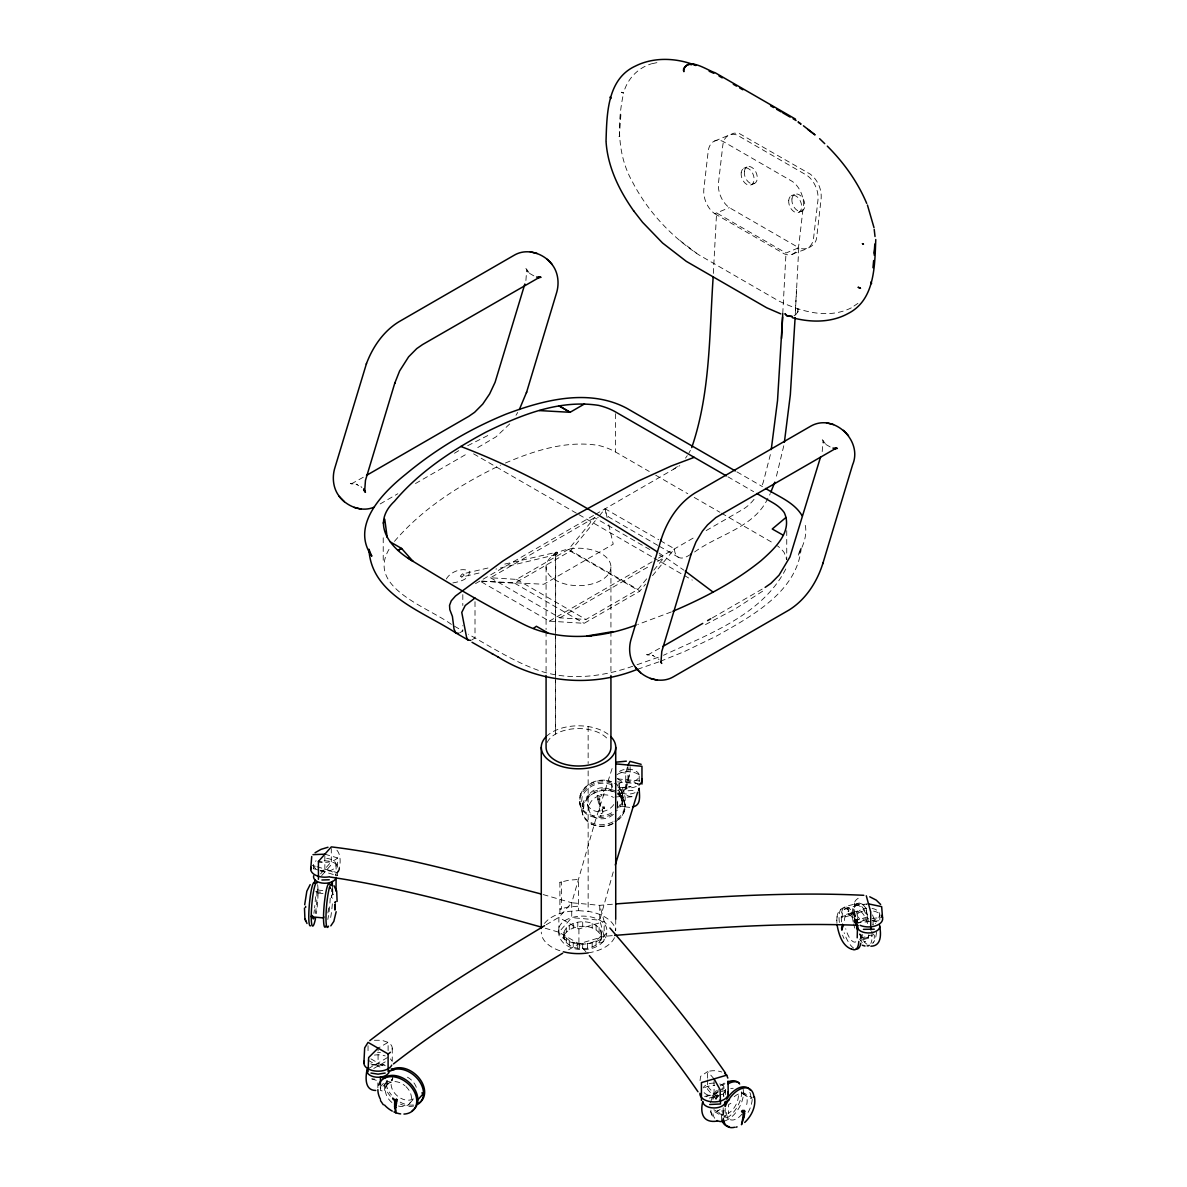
<?xml version="1.0" encoding="UTF-8"?>
<svg xmlns="http://www.w3.org/2000/svg" width="1187" height="1187" viewBox="0 0 1187 1187"><rect width="100%" height="100%" fill="white"/><g stroke="black" fill="none" stroke-linecap="round" stroke-linejoin="round"><path stroke-width="0.75" stroke-dasharray="5 3.75" d="M851.287 307.863C828.022 319.555 800.765 311.558 778.657 300.919L698.446 254.611C670.937 236.198 647.627 211.227 632.389 181.759C617.077 154.725 617.21 122.795 623.546 93.179L621.365 92.215L623.576 93.001C627.107 79.262 637.79 67.882 651.426 63.816M798.272 309.955L797.827 308.665L797.738 312.715L793.969 315.905M713.328 273.455L716.577 212.933L786.002 253.009L798.777 247.742A20.134 13.146 67.6 0 0 813.614 237.815L817.947 200.217A20.134 13.146 67.6 0 0 807.086 175.453L737.661 135.377A20.134 13.146 67.6 0 0 722.809 145.304L718.491 182.887A20.134 13.146 67.6 0 0 729.352 207.651L798.777 247.742L795.186 315.905M782.752 313.531L786.002 253.009M795.453 310.504L796.462 289.183M620.89 114.605L619.332 136.653L618.397 136.386L619.332 136.846M836.954 923.397L836.805 920.162M837.043 917.165C837.458 906.838 849.61 905.369 857.444 903.619M836.761 920.652L837.087 916.527M876.629 932.21L875.279 939.763L872.697 943.502M723.106 1110.409L722.764 1114.86L721.429 1115.632L712.63 1110.557L713.98 1109.786L722.764 1114.86M783.776 445.778L775.808 478.865M868.914 934.822L868.083 938.368L869.299 935.163M770.378 454.576L763.3 482.07A32.168 18.577 -60 0 1 761.149 487.679M563.736 932.997C568.158 916.631 603.693 918.144 601.646 937.448C597.224 953.814 561.688 952.3 563.736 932.997L564.374 940.282M563.736 937.448L564.374 930.163M601.008 940.282L601.646 932.997M719.723 1083.924A11.306 6.529 0 0 1 725.361 1089.577L724.99 1091.268A11.306 6.529 0 0 1 723.847 1092.841M525.9 280.503L526.731 269.434L527.399 272.001L525.915 268.559L530.396 274.316L529.447 273.322L535.352 276.734M822.205 451.579L823.036 440.511L823.704 443.063L822.235 439.635L826.716 445.392L825.766 444.398L831.672 447.796M451.401 624.421C427.78 606.78 363.474 586.882 390.701 546.688M323.027 893.499L317.76 893.01L318.057 891.927M633.042 790.468L625.742 790.913L625.742 773.108L627.953 765.021L627.953 782.827M625.742 787.945L630.178 771.773L630.104 766.579M545.204 928.234L558.869 932.21L571.733 917.61L571.733 902.773L595.221 821.092L612.922 765.971M613.264 871.911L599.747 920.177L604.183 936.35L612.922 935.579M710.509 1102.723L711.948 1097.945L716.903 1089.414M598.485 799.415L599.939 797.976C595.444 799.014 599.405 795.008 597.298 796.284L598.1 801.18L599.939 800.81L598.055 800.78L599.939 799.43L597.773 799.237M857.207 922.714L857.756 912.566A11.306 6.529 0 0 1 866.154 908.189M798.243 311.261L795.542 315.059M785.779 568.974C762.247 615.103 707.838 634.466 663.488 655.298M769.621 495.098L770.229 493.614M580.087 795.616C584.197 783.272 599.48 776.966 611.364 781.684M624.436 810.958L621.884 816.152L614.154 823.214M446.327 578.989C450.155 571.882 462.678 566.882 469.369 571.362C469.933 580.161 457.722 582.031 451.446 583.188M688.905 453.063L690.389 450.363M767.885 498.243C754.249 527.859 717.868 534.521 693.742 552.608M516.004 415.287L517.725 412.438M685.492 458.152L687.258 455.66M564.374 934.614C572.386 923.13 597.061 922.996 601.646 937.448M601.008 935.831C592.951 946.87 572.431 946.87 564.374 935.831M600.607 942.76L599.109 942.923M604.064 939.288L604.153 939.169A5.163 3.887 35.7 0 1 599.42 942.508M594.568 517.666L490.498 577.757L516.523 579.39L568.543 549.358L594.568 517.666L649.793 549.551M608.768 524.713L613.219 544.18L543.794 584.256L479.934 581.051L514.713 583.247L570.353 551.124L598.174 517.25M599.331 515.826L605.118 508.778L658.77 539.744M490.498 577.757L559.908 617.833L585.933 619.48L637.953 589.449L647.019 578.425M653.8 570.146L663.993 557.742L659.26 555.012M481.507 581.956L549.358 621.127L584.123 623.323L639.763 591.2L645.565 584.138M652.524 575.665L674.542 548.854A18.102 10.446 -60 0 0 687.347 556.302L692.155 553.528M394.455 541.376C423.002 507.917 461.194 484.044 500.499 465.141M509.727 423.922L496.047 436.831L474.889 449.25M320.564 873.884L331.292 861.732M321.647 875.635L331.292 864.7L331.292 848.527M380.122 1087.099L384.633 1081.98L386.324 1082.485L386.324 1081.12M386.324 1082.485L380.686 1088.88L380.686 1087.515M391.918 1102.515A14.6 10.624 41.4 0 1 387.155 1084.829L392.808 1078.434A14.6 10.624 41.4 0 0 397.571 1096.12M612.418 904.227L599.747 905.34L571.733 902.773L558.869 917.358L546.198 924.732M409.693 1103.376L415.346 1096.981M677.451 466.536L673.118 469.518M720.212 1085.912L724.159 1083.063M762.633 591.185L735.495 608.723L704.855 624.896M853.943 306.053L857.919 303.353M556.243 554.641L495.899 569.092M454.473 453.256L460.215 449.784M568.573 949.808L578.915 943.784L604.183 936.35L604.183 921.513L599.747 905.34L599.747 920.177L571.733 917.61M471.892 639.867L475.008 638.057L475.008 601.616M363.281 477.248L351.411 483.866L353.83 483.079L350.284 483.599L357.317 484.489L356.011 484.162L361.916 487.575L360.967 486.581M380.166 503.941L397.823 493.747M415.48 483.539L468.464 452.959M475.542 583.589L594.939 514.654M595.488 514.342L679.795 465.66M459.681 632.819L462.811 631.024L462.811 625.549M549.358 621.127L652.078 561.822M658.488 558.113L695.092 536.984M706.161 530.589L742.528 509.594A32.168 18.577 -60 0 0 754.902 498.228M559.908 617.833L649.571 566.065M657.583 561.451L663.993 557.742M659.601 648.325L647.731 654.942L650.135 654.156L646.603 654.675L653.622 655.565L652.316 655.239L659.037 659.497M712.363 617.863L763.523 588.322M368.044 1068.79L388.104 1057.216M373.771 1068.448L385.241 1061.846M718.595 1091.728L712.912 1095.007L712.912 1099.459A21.811 12.597 -60 0 1 718.595 1089.666M716.251 1097.53L718.595 1096.18M742.142 1093.524L743.492 1092.737L752.276 1097.827L750.941 1098.598L742.142 1093.524L742.142 1092.159M720.094 1109.519L717.022 1111.299A8.71 5.03 0 0 0 718.402 1110.26M730.895 1103.287L728.566 1104.637L728.566 1113.54M333.651 894.212L332.345 894.924L332.345 889.567M467.693 445.704L490.587 434.116M555.694 555.115L557.415 553.736L557.089 552.118L502.294 564.656M612.522 823.926C604.969 827.725 595.31 827.28 588.396 822.235M505.439 463.019C534.521 450.496 566.57 440.258 598.545 445.437A52.332 30.209 0 0 1 615.519 451.995L649.244 471.462M671.308 611.943L637.775 624.481M714.633 141.001L733.996 133.152L739.086 133.404L810.261 174.133C817.784 179.786 821.953 189.579 821.122 198.912L816.804 236.495C816.241 248.825 800.928 249.908 792.515 254.211M743.715 168.317L746.89 167.011M751.519 184.697L754.709 183.391M714.722 213.705L784.132 253.781A20.134 13.146 67.6 0 0 798.985 243.854L803.302 206.271A20.134 13.146 67.6 0 0 792.441 181.507L723.031 141.416A20.134 13.146 67.6 0 0 708.179 151.343L703.861 188.941A20.134 13.146 67.6 0 0 714.722 213.705L729.352 207.651M791.269 195.781L794.459 194.46M799.088 212.161L802.264 210.841M658.295 657.257L634.392 665.684M658.844 661.886L636.825 669.527M660.432 661.278L684.38 651.589L716.28 636.187C751.237 616.32 797.931 591.823 801.373 546.599L797.857 555.991C803.198 545.872 808.406 533.72 804.415 522.28M585.874 951.722L578.915 943.784L558.869 932.21L558.869 917.358L578.915 928.946L604.183 921.513L608.753 926.721M844.684 909.108L855.768 905.859M846.465 914.316L857.548 911.067M853.186 914.554L852.325 913.575L841.242 916.839L842.117 917.818L853.186 914.554L853.408 910.548A20.134 7.463 73.6 0 1 868.112 918.872M853.883 920.964L869.403 916.409M860.189 938.309L871.273 935.044L872.133 936.024L861.05 939.288L859.981 933.813M860.59 940.401L866.925 938.546M704.588 1096.521L725.123 1090.482M709.322 1098.094L725.123 1093.45M487.931 568.009L462.262 574.018L460.274 576.229L461.758 577.045L481.521 572.446M461.758 577.045L464.206 575.087L462.782 573.87M556.184 552.089L553.75 554.047L555.175 555.264M632.701 666.263C600.874 677.376 565.324 681.546 533.438 668.474C510.544 659.571 489.756 646.143 468.375 634.229M371.917 1065.243L374.588 1064.516A11.306 6.529 0 0 1 385.641 1065.881M559.893 913.53L559.893 882.327L568.87 880.175L578.514 879.448L578.514 910.652L568.87 911.379L559.893 913.53A37.227 21.485 0 0 0 544.121 923.916M559.893 882.327L561.614 881.911L561.585 909.079L559.893 909.049L568.87 906.898L578.514 906.171M652.004 63.697L658.681 62.273M611.676 788.435L611.676 783.984L616.439 783.539M619.614 787.708L631.069 786.655A8.71 5.03 0 0 0 623.843 792.412A8.71 5.03 0 0 0 633.799 796.581L622.344 797.634M617.581 793.613L622.344 793.183M614.94 797.041L622.448 796.358L625.178 806.285L617.655 806.967L617.655 798.065M583.574 808.629L581.63 801.537L579.746 801.715L581.689 808.807L583.574 808.629L584.034 804.341A20.134 16.232 -15.3 0 1 613.189 791.684M618.516 789.948A20.134 16.232 -15.3 0 1 620.504 793.732L620.964 797.946L622.849 797.768M620.964 797.946L622.908 805.038L624.792 804.86M868.498 903.886L854.492 905.177A14.185 8.19 0 0 1 859.581 897.535M854.492 920.014L868.498 918.738L866.287 910.652A14.185 8.19 0 0 0 857.489 923.887M872 918.412L882.505 917.462M856.242 922.818L879.003 920.741M374.409 1040.257L381.739 1040.257L388.104 1042.379A14.185 8.19 0 0 1 391.769 1050.287M714.07 1083.048L711.132 1083.271A11.306 6.529 0 0 0 703.149 1087.886M629.733 807.383L622.344 806.537L622.448 787.441L625.178 797.367L625.178 806.285M578.514 910.652L588.144 911.379A37.227 21.485 0 0 1 615.652 930.742M617.463 778.895L640.208 780.987M617.463 781.862L641.959 784.103M322.805 890.532L315.787 889.879A14.6 1.87 -84.8 0 1 316.855 899.42A14.6 1.87 -84.8 0 1 314.644 916.29M315.608 891.704L324.199 892.49M867.905 921.097L865.011 920.786A11.306 6.529 0 0 1 857.207 914.242M859.492 903.114L865.368 905.325M872 908.367L874.656 909.108A11.306 6.529 0 0 1 879.255 916.601L877.979 918.13A11.306 6.529 0 0 1 873.632 920.4M872 920.251L874.656 920.978A11.306 6.529 0 0 1 876.896 922.091M543.156 894.568L571.733 902.773M324.852 854.18L337.494 857.889L337.494 875.709C340.09 868.053 343.028 852.993 334.348 848.097M312.226 865.308L315.386 866.243M316.959 866.703L337.494 872.742M313.798 868.736L318.546 870.13M320.119 870.605L335.921 875.249M619.035 789.192L625.742 790.913L630.178 771.773M736.904 471.862L762.469 486.625M727.928 476.818L753.626 491.655M655.669 475.171L687.777 493.718M694.202 497.427L719.901 512.25M721.503 513.185L772.9 542.86M660.343 540.649L674.542 548.854M657.761 545.352L608.857 517.117L606.082 513.897L605.118 508.778L607.15 517.621M659.334 546.257L678.267 557.193M473.583 453.835L577.357 513.748M578.944 514.668L652.39 557.074M653.992 557.994L682.718 574.582M684.32 575.502L692.303 580.117M568.543 549.358L637.953 589.449M570.353 551.124L639.763 591.2M516.523 579.39L585.933 619.48M514.713 583.247L584.123 623.323M454.473 626.202L462.811 631.024M741.222 1092.396L744.16 1094.088M723.684 1115.988L729.56 1119.371M370.908 1058.863L385.241 1067.143M368.044 1060.184L382.377 1068.448M659.037 553.038L683.92 570.205M679.884 240.471L696.457 253.172M315.712 868.706L314.303 867.207A11.306 6.529 0 0 1 316.068 860.753M873.053 933.902L874.359 935.371A21.811 8.086 73.6 0 1 873.024 942.775M714.07 1078.879L707.63 1071.594L700.582 1076.357L699.9 1081.758M707.63 1086.431L720.509 1101.017M716.206 1099.132L707.63 1089.399L707.63 1079.844M872.549 914.88L875.531 923.516M868.498 921.706L866.287 913.619L866.287 904.049M621.721 791.803L624.436 801.744M620.504 793.732L622.908 805.038M611.676 783.984L612.581 787.293M587.372 804.103L589.316 811.196M580.087 804.831L580.488 806.255M582.431 813.347L582.817 814.772M558.573 930.029L559.389 933.635A24.126 13.932 0 0 0 576.452 943.487L582.698 943.962A24.126 13.932 0 0 0 603.589 936.988L605.993 933.635A24.126 13.932 0 0 0 585.844 916.216A24.126 13.932 0 0 0 558.573 930.029C556.97 956.158 608.427 956.158 606.824 930.029M710.494 1111.507L712.942 1117.249A21.811 12.597 -60 0 1 710.879 1109.548M750.941 1097.233L750.599 1094.533A20.134 11.618 -60 0 0 749.19 1091.387M723.862 1096.358L723.566 1093.835L723.298 1097.07M854.403 920.845L854.492 922.982L854.403 903.04M317.686 889.033L317.76 893.01M879.79 914.925L879.79 921.706M873.053 920.533L873.053 924.985A21.811 8.086 73.6 0 0 872.311 922.21M842.117 917.818L842.325 913.797A20.134 7.463 73.6 0 1 857.029 922.136M786.744 530.619L786.744 559.774L784.236 552.652A52.332 30.209 0 0 0 777.411 545.827M725.361 1089.577L725.361 1094.666M725.212 1108.346L725.212 1115.483M723.18 1107.738L723.18 1114.86M714.07 1080.541L714.07 1096.699M707.63 1078.182L707.63 1071.594A14.185 8.19 0 0 1 721.785 1072.024M639.199 776.387L639.199 781.476M619.614 783.257L619.614 796.611M615.727 919.198L615.727 930.282M615.519 413.729L615.519 451.995M610.934 566.941A32.435 18.725 0 0 1 562.297 583.158A32.435 18.725 0 0 1 562.297 550.723A32.435 18.725 0 0 1 610.934 566.941L610.934 629.511M610.934 631.35L610.934 673.682M601.008 930.163L601.008 934.614M599.109 927.522L599.109 931.973M596.097 925.252L596.097 929.703M596.097 940.727L596.097 945.193M592.165 923.516L592.165 927.967M592.165 942.478L592.165 946.929M588.144 726.548L588.144 763.508M588.144 770.897L588.144 911.379M587.595 943.561L587.595 948.027M582.698 922.047L582.698 926.498M582.698 943.947L582.698 948.398M581.63 801.537L582.09 797.249A20.134 16.232 -15.3 0 1 611.246 784.592M579.612 943.71L579.612 948.161M578.915 928.946L578.915 943.784M577.787 922.418L577.787 926.884M577.787 943.561L577.787 948.027M573.217 923.516L573.217 927.967M573.217 942.478L573.217 946.929M569.285 925.252L569.285 929.703M569.285 940.727L569.285 945.193M566.273 927.522L566.273 931.973M566.273 938.472L566.273 942.923M546.079 566.941L546.079 629.511M546.079 631.35L546.079 673.682M462.811 594.583L462.811 605.518M392.541 1075.57L392.541 1082.707L385.76 1080.704A21.811 15.876 41.4 0 0 391.458 1094.978M392.259 1048.166L392.259 1061.356M388.104 1050.614L388.104 1042.379L378.074 1048.166L378.074 1065.971M387.585 1080.645L387.585 1083.612L384.647 1082.752L384.647 1091.654L380.419 1090.408L380.419 1086.847M383.223 537.77L383.223 563.276M377.867 1087.886L377.867 1080.749L370.092 1078.464A8.71 5.03 0 0 0 374.498 1079.013M368.044 1045.673L368.044 1053.922M336.099 864.181L336.099 876.065A11.306 6.529 0 0 0 334.007 872.905L331.974 871.673A11.306 6.529 0 0 0 320.802 870.65M332.805 886.155L331.603 897.624L331.603 888.707M324.852 855.827L324.852 871.985M313.62 865.546L313.62 868.943M547.192 742.454A32.435 18.725 0 0 1 574.271 728.729A32.435 18.725 0 0 1 606.602 737.943M614.465 937.7A37.227 21.485 0 0 1 588.144 952.894M559.893 950.742A37.227 21.485 0 0 1 541.287 932.136M546.272 736.548A37.227 21.485 0 0 1 608.041 734.219M704.574 1087.648A14.185 8.19 0 0 1 714.811 1085.556M734.174 1096.758A14.6 8.428 -60 0 1 745.05 1094.74A14.6 8.428 -60 0 1 745.792 1107.53M742.009 1114.074A14.6 8.428 -60 0 1 730.569 1119.816A14.6 8.428 -60 0 1 726.874 1109.4M738.388 1095.69A14.6 8.428 -60 0 1 728.061 1113.569M722.898 1114.949A14.6 8.428 -60 0 1 718.09 1110.498M722.898 1094.31A14.6 8.428 -60 0 1 725.391 1091.684M730.732 1088.598A14.6 8.428 -60 0 1 733.225 1088.345M741.727 1091.728A21.811 12.597 -60 0 1 727.646 1117.605M722.304 1085.734A21.811 12.597 -60 0 1 724.96 1083.657M723.239 1115.068A21.811 12.597 -60 0 1 724.634 1108.287M706.072 1096.833A11.306 6.529 0 0 1 711.132 1095.141L714.07 1094.918A11.306 6.529 0 0 1 716.993 1095.141M716.993 1095.883A11.306 6.529 0 0 1 714.07 1096.105L711.132 1095.883A11.306 6.529 0 0 1 703.149 1091.268M742.958 1088.434A21.811 12.597 -60 0 1 724.07 1121.166M714.708 1118.273A21.811 12.597 -60 0 1 712.63 1110.557M715.227 1099.162A21.811 12.597 -60 0 1 719.5 1091.788M720.346 1090.675A21.811 12.597 -60 0 1 724.07 1086.743M716.399 1098.954A20.134 11.618 -60 0 1 717.987 1095.838M722.037 1090.23A20.134 11.618 -60 0 1 724.382 1087.9M752.217 1099.399A21.811 12.597 -60 0 1 747.765 1113.02M721.948 1119.934A21.811 12.597 -60 0 1 721.948 1110.72M324.11 860.842A14.185 8.19 0 0 1 337.657 865.501A14.185 8.19 0 0 1 335.402 874.507M337.494 857.889A14.185 8.19 0 0 1 325.594 862.356M328.547 908.04A14.6 1.87 -84.8 0 1 327.523 914.851M332.686 889.093A21.811 2.789 -84.8 0 1 332.686 898.322M332.345 903.856A21.811 2.789 -84.8 0 1 330.268 919.702M320.267 870.828A11.306 6.529 0 0 0 331.499 870.145L333.651 868.973A11.306 6.529 0 0 0 334.007 861.035L331.974 859.789A11.306 6.529 0 0 0 326.633 858.424M330.223 898.084A21.811 2.789 -84.8 0 1 327.82 919.48M317.612 884.686A21.811 2.789 -84.8 0 1 316.35 913.575M315.49 896.749A21.811 2.789 -84.8 0 1 314.6 907.951M314.392 909.791A21.811 2.789 -84.8 0 1 313.902 913.352M374.409 1055.095A14.185 8.19 0 0 1 385.167 1055.911M390.36 1058.908A14.185 8.19 0 0 1 391.769 1060.881M405.895 1086.52A14.6 10.624 41.4 0 1 410.836 1101.328A14.6 10.624 41.4 0 1 398.431 1106.017M387.155 1084.829A14.6 10.624 41.4 0 1 404.93 1085.69M413.269 1098.836A14.6 10.624 41.4 0 1 400.702 1098.227M407.438 1077.173A14.6 10.624 41.4 0 1 416.637 1088.316M413.417 1104.978A21.811 15.876 41.4 0 1 400.167 1102.144M384.232 1064.324A11.306 6.529 0 0 1 381.561 1065.051L378.668 1065.362A11.306 6.529 0 0 1 370.507 1063.7M377.481 1052.335A11.306 6.529 0 0 1 380.419 1052.468M413.788 1105.987A21.811 15.876 41.4 0 1 399.04 1103.435M390.33 1096.254A21.811 15.876 41.4 0 1 384.633 1081.98M636.291 786.477A14.185 8.19 0 0 1 616.483 784.666M616.943 774.71A14.185 8.19 0 0 1 639.437 775.052M625.742 773.108A14.185 8.19 0 0 1 619.035 771.372M613.783 804.563A14.6 11.781 -15.3 0 1 593.025 810.261A14.6 11.781 -15.3 0 1 590.251 793.094A14.6 11.781 -15.3 0 1 611.498 790.379M617.166 802.471A14.6 11.781 -15.3 0 1 617.166 808.644M613.442 814.327A14.6 11.781 -15.3 0 1 593.04 816.196A14.6 11.781 -15.3 0 1 593.04 799.341A14.6 11.781 -15.3 0 1 613.442 797.471M613.16 823.348A21.811 17.597 -15.3 0 1 582.105 811.003A21.811 17.597 -15.3 0 1 611.439 790.928A21.811 17.597 -15.3 0 1 618.872 819.46M617.403 808.273A21.811 17.597 -15.3 0 0 617.403 785.364A11.306 6.529 0 0 1 618.813 783.746L620.846 782.5A11.306 6.529 0 0 1 634.6 782.292L636.751 783.465A11.306 6.529 0 0 1 638.28 784.919M611.676 812.769A21.811 17.597 -15.3 0 1 583.262 810.157A21.811 17.597 -15.3 0 1 587.061 785.942A21.811 17.597 -15.3 0 1 616.142 784.34M635.075 792.649A11.306 6.529 0 0 1 623.902 793.673L621.32 792.857A11.306 6.529 0 0 1 617.641 790.23M617.641 778.36A11.306 6.529 0 0 0 621.32 780.987L623.902 781.803A11.306 6.529 0 0 0 637.107 779.533L638.517 778.049A11.306 6.529 0 0 0 636.751 771.595L634.6 770.422A11.306 6.529 0 0 0 620.846 770.63L618.813 771.862A11.306 6.529 0 0 0 617.403 773.36M612.774 821.938A21.811 17.597 -15.3 0 1 581.719 808.021A21.811 17.597 -15.3 0 1 614.421 790.587A21.811 17.597 -15.3 0 1 614.02 821.27M617.299 793.925A20.134 16.232 -15.3 0 1 622.448 800.824M617.804 786.773A21.811 17.597 -15.3 0 1 616.528 810.944M612.077 814.178A21.811 17.597 -15.3 0 1 579.746 801.715A21.811 17.597 -15.3 0 1 612.077 783.331M873.587 911.097A14.185 8.19 0 0 1 879.522 913.589M868.632 935.148A14.6 5.416 73.6 0 1 860.516 934.377M856.495 924.258A14.6 5.416 73.6 0 1 858.676 910.711A14.6 5.416 73.6 0 1 867.667 924.124M855.842 941.81A14.6 5.416 73.6 0 1 845.723 928.738M844.521 920.548A14.6 5.416 73.6 0 1 848.616 914.168A14.6 5.416 73.6 0 1 855.842 924.94M867.014 944.258A21.811 8.086 73.6 0 1 859.492 933.961M855.872 923.338A21.811 8.086 73.6 0 1 856.584 904.405A21.811 8.086 73.6 0 1 867.014 909.85M862.801 935.519A8.71 5.03 0 0 1 862.044 934.288M859.017 922.892A11.306 6.529 0 0 1 866.154 920.073M843.987 938.531A21.811 8.086 73.6 0 1 842.562 935.148M839.372 922.492A21.811 8.086 73.6 0 1 843.616 907.654A21.811 8.086 73.6 0 1 855.308 922.284M853.72 948.176A21.811 8.086 73.6 0 1 844.15 932.73M841.583 921.839A21.811 8.086 73.6 0 1 846.197 907.031A21.811 8.086 73.6 0 1 858.156 923.397M860.723 934.288A21.811 8.086 73.6 0 1 860.723 943.517M862.237 942.612A21.811 8.086 73.6 0 1 859.67 939.11M854.788 928.115A21.811 8.086 73.6 0 1 853.661 923.99M853.26 922.165A21.811 8.086 73.6 0 1 855.545 904.093A21.811 8.086 73.6 0 1 867.178 914.984M871.792 931.038A21.811 8.086 73.6 0 1 870.813 943.428M555.679 554.997L555.575 734.056L555.575 553.78L555.679 554.997M602.67 810.113L602.877 812.769L601.26 813.688A3.902 3.146 -15.3 0 1 600.874 811.314L601.868 811.433L602.299 808.688L602.67 810.113M602.536 807.101L604.598 807.145L602.536 807.101M599.42 796.418L600.444 796.314A2.018 1.617 -15.3 0 0 601.928 794.593L599.939 794.786L599.42 796.418M865.219 941.41L864.448 941.959L865.234 941.439M848.942 910.904L848.141 911.438L848.942 910.904M598.011 795.379L597.15 795.335L598.011 795.379M599.954 803.347L598.5 803.644L599.969 804.519L599.865 811.359L598.693 804.771L599.969 804.519L599.954 802.115L598.248 802.086L598.441 803.317L599.954 803.347M604.598 808.599L603.53 808.584L604.598 808.599M600.77 815.335L600.904 816.137L600.77 815.335M603.768 791.239L603.634 790.438L603.723 791.239M788.747 200.262A9.095 5.935 67.6 0 0 797.605 212.636A9.095 5.935 67.6 0 0 799.177 199.015A9.095 5.935 67.6 0 0 788.747 200.262M741.192 172.798A9.095 5.935 67.6 0 0 750.05 185.187A9.095 5.935 67.6 0 0 751.608 171.551A9.095 5.935 67.6 0 0 741.192 172.798M744.368 171.492A9.095 5.935 67.6 0 0 753.226 183.866A9.095 5.935 67.6 0 0 754.798 170.231A9.095 5.935 67.6 0 0 744.368 171.492M791.937 198.941A9.095 5.935 67.6 0 0 800.795 211.331A9.095 5.935 67.6 0 0 802.353 197.695A9.095 5.935 67.6 0 0 791.937 198.941"/><path stroke-width="1.5" d="M606.082 141.876L606.082 141.876C607.759 167.041 619.228 190.424 633.576 210.737L633.813 211.049M306.988 923.486L304.881 918.323L304.48 908.04M337.108 901.423L336.707 891.541L334.037 885.784M363.89 1063.003L364.676 1047.854L368.044 1042.379L388.104 1053.952L388.104 1071.757M336.025 891.125L336.099 877.727M713.164 277.016C709.277 334.022 710.509 392.956 691.724 447.603M771.238 449.591L777.53 400.568L782.589 317.092M781.565 338.473L782.752 313.546M795.112 317.656L790.334 394.796L784.384 442.247M310.697 869.448L311.721 856.524M606.038 140.956C606.883 114.367 606.987 79.039 635.475 66.042C654.156 56.679 676.887 57.866 695.834 65.508M874.166 253.172L874.819 243.988M875.769 239.522C874.671 265.606 875.19 299.925 847.919 313.62C830.989 322.879 810.528 322.612 792.322 317.686M304.688 904.731L306.825 891.214L310.163 884.582M814.653 134.65L807.753 129.368M872.964 267.728L873.647 260.532M874.181 255.131L875.042 246.124M305.667 907.432L305.638 906.364M744.546 1113.629L744.294 1115.706L742.973 1116.27L744.323 1115.29L744.115 1114.445L742.988 1114.919L744.546 1113.629L744.234 1110.394L744.961 1111.403L743.003 1113.465L744.041 1114.163M396.428 1103.391L396.859 1100.542C394.781 1098.776 398.684 1103.48 394.485 1101.759L396.428 1103.391L396.161 1105.245L394.499 1104.563L396.191 1104.86L394.485 1103.213L395.805 1103.435M336.158 911.735L333.844 921.379L330.817 925.845M725.361 1101.447L724.99 1103.138A11.306 6.529 0 0 1 714.07 1107.975L711.132 1107.753A11.306 6.529 0 0 1 703.149 1103.138L702.763 1101.447C699.707 1113.955 703.698 1123.214 716.993 1121.107M725.212 1115.483L724.649 1116.967M636.084 625.045C600.177 638.665 559.107 641.9 523.942 624.496C485.676 605.355 448.923 583.262 412.438 560.961C390.835 548.498 370.107 524.12 394.455 501.3C419.293 471.847 452.128 450.288 485.809 432.216C520.455 415.124 559.151 399.336 598.545 405.36A52.332 30.209 0 0 1 615.519 411.919L726.325 475.883M314.318 883.039L315.163 879.982M311.528 915.726L311.231 916.809L323.517 917.937L323.814 916.854M331.514 884.612L332.345 881.555L332.345 886.006A21.811 2.789 -84.8 0 0 326.677 904.746A21.811 2.789 -84.8 0 0 328.502 926.142M615.281 864.952L637.642 792.219M524.847 283.99L495.083 382.303L489.637 393.906L482.753 404.07L474.622 412.29L468.806 416.325L366.486 475.408M519.357 409.53L526.672 392.007L556.332 293.604C559.804 282.951 558.127 270.072 549.848 262.06M635.505 667.48C644.007 678.608 660.625 684.231 673.266 676.872L788.865 610.118C805.795 599.658 817.16 581.808 822.977 563.068L852.637 464.681C862.919 440.54 833.778 412.942 810.721 426.178L695.122 492.917C678.192 503.377 666.827 521.241 661.011 539.966L631.35 638.369C627.864 649.022 629.555 661.901 637.834 669.913M691.249 553.736L661.782 651.47L660.951 662.539M820.632 456.802L789.934 556.955L779.073 575.146L770.942 583.351L765.125 587.402M857.207 937.804L857.533 925.103L857.533 929.555M366.293 364.097C372.525 347.257 383.297 331.366 398.802 321.84L514.416 255.101C527.058 247.742 543.661 253.365 552.178 264.493M366.486 363.534L335.031 467.292C331.559 477.946 333.235 490.825 341.515 498.837M526.42 392.749L526.672 392.007M661.011 539.966L661.263 539.224M690.997 554.492L695.938 542.029L702.422 531.123L707.541 524.891L715.895 517.532L836.271 448.107L833.853 448.894L837.384 448.374L832.918 448.107M822.725 563.825L822.977 563.068M672.881 611.29C704.128 597.966 734.649 582.075 761.149 560.605C774.132 549.047 793.198 531.776 784.236 512.576A52.332 30.209 0 0 0 772.9 502.769L756.831 493.51M383.223 523.185L384.766 519.283L387.17 537.34M770.882 491.967L774.829 482.145M627.953 765.021L630.045 761.371L641.128 764.309M318.428 879.285L318.428 861.48L331.292 846.88C402.571 855.412 472.025 876.021 541.376 894.063M417.869 1099.815L423.507 1093.42L421.815 1092.93M744.709 1122.457C751.534 1116.062 756.253 1106.343 754.428 1096.862M378.074 1048.166L368.653 1057.558L368.044 1071.757M369.81 1040.628C424.931 997.822 484.934 961.678 544.625 925.667M785.957 517.473L772.247 529.001L783.39 535.292M393.49 1063.908C446.579 1022.289 504.876 987.836 562.653 953.235M533.438 628.398L536.39 626.276L547.756 632.834M315.059 852.741L321.009 849.358L327.998 847.251M475.008 597.981L465.245 605.489L461.758 612.403L466.61 637.493L468.168 640.06L470.749 640.386M584.538 403.936L570.086 412.29L539.343 410.583M398.224 550.412L401.607 548.453L413.002 561.332L408.358 558.246M662.791 646.485L702.763 623.398M707.571 620.638L710.761 618.783M729.471 1099.652L725.212 1102.115L725.212 1106.566A21.811 12.597 -60 0 1 741.949 1088.42A21.811 12.597 -60 0 1 753.982 1097.322M397.927 550.16L401.607 548.453L390.256 541.895M737.097 1126.878L735.955 1127.235M632.552 806.893C641.826 805.587 639.229 794.86 639.199 788.257A11.306 6.529 0 0 1 638.517 789.919M694.202 457.351L671.278 465.972L637.597 481.373L570.057 518.2L502.576 561.228L455.496 596.008L451.253 600.815L449.547 605.355L449.814 609.658L452.41 616.409L454.042 629.244L455.956 633.012L468.168 640.06M373.742 507.309C361.471 512.354 347.064 506.493 339.185 496.403M727.839 1078.093L726.696 1075.17L701.428 1082.603L701.428 1100.408M636.825 669.527C591.26 687.807 539.106 682.851 497.768 656.782M385.167 1073.063L378.074 1074.161L370.982 1073.063M616.869 762.084L626.35 761.164M870.857 946.202C881.377 946.158 881.155 934.525 879.79 926.795M458.538 633.354L455.956 633.012C423.655 611.646 371.219 595.28 368.934 549.21M863.424 929.347L874.27 929.184M613.011 631.603L586.927 635.995L591.556 635.861M329.244 879.775L321.914 879.997M614.673 935.415C695.463 928.917 776.61 922.106 857.726 925.296M616.023 903.9C698.401 897.921 781.224 891.303 863.824 895.31M312.982 854.64L324.852 854.18M693.06 64.202C689.677 63.638 685.863 64.988 684.053 68C682.644 68.787 684.647 73.98 683.549 70.537C687.347 55.67 707.215 70.448 715.138 72.733L795.498 119.115M615.712 763.894L641.959 766.298L641.959 784.103M709.678 1104.489L720.509 1103.999L720.108 1089.696L714.07 1078.879M330.149 877.045C401.948 887.742 471.981 907.773 541.791 927.24M375.73 1090.467C365.195 1090.423 365.418 1078.805 366.783 1071.06A11.306 6.529 0 0 1 367.02 1069.368M868.498 903.886L881.659 906.645L882.505 917.462M688.401 64.083L691.546 64.751M536.598 277.031L541.079 277.298L537.533 277.817L539.951 277.031L422.557 344.571L416.741 348.607L408.61 356.827L399.618 370.952L394.677 383.416L394.93 382.674L365.462 480.394L364.632 491.463L363.964 488.896L365.448 492.338L363.623 489.341L364.646 490.409M530.248 251.807L533.438 252.579M533.883 252.683L537.177 253.484M826.553 422.884L829.758 423.655M830.203 423.759L833.497 424.56M354.186 507.413L357.48 508.214M357.925 508.318L361.115 509.089M650.491 678.489L653.785 679.29M654.245 679.394L657.435 680.166M862.341 945.282L865.011 946.024M391.191 1068.938L394.054 1069.784M384.722 1078.315L380.419 1077.054L380.419 1085.066M693.074 63.979L695.849 65.359M780.809 313.887L766.668 307.759L686.309 261.363L662.569 243.009L642.568 222.295L633.576 210.737M460.808 446.46C530.559 472.99 594.969 511.731 657.509 552M851.465 949.155C841.835 945.609 838.705 933.813 837.043 924.762M330.268 888.291L329.392 887.906L330.253 888.306M869.759 896.793L876.243 900.117L880.635 904.464M709.158 71.25L713.847 73.312M472.025 642.286L492.724 654.007M491.997 653.607L498.481 657.168M719.055 76.042L722.23 77.867M733.314 84.277L736.474 86.102M739.649 87.927L742.825 89.767M770.541 105.777L773.612 107.542M776.669 109.308L781.269 111.964M782.752 112.824L790.171 117.098M793.139 118.819L796.106 120.525M735.302 470.942L626.691 408.239C589.019 388.179 543.705 399.915 506.092 414.115C469.933 428.848 435.985 449.057 405.969 474.058C382.956 492.382 350.017 525.426 371.828 556.199L369.157 550.204L369.558 551.228M765.66 488.465C778.271 496.507 794.251 502.22 802.145 515.811M559.018 405.895L570.086 412.29L559.211 405.85M685.314 571.199L713.061 592.09M800.765 123.878L798.094 121.964L800.854 124.071M803.436 125.792L815.039 134.873M819.609 138.686L824.728 143.642M827.294 146.12C843.794 162.56 857.652 181.893 866.703 203.407M843.423 430.302L845.827 432.81M846.153 433.136L848.482 435.57M547.103 259.226L549.522 261.733M638.161 670.24L640.565 672.747M341.841 499.163L344.26 501.671M609.91 928.026C650.179 974.957 690.33 1022.289 725.569 1073.167M589.36 955.683C627.166 999.691 665.121 1043.848 697.971 1091.758M380.478 1100.572L383.312 1104.785M660.877 661.856L661.752 663.414M867.43 205.025L874.003 227.652M366.783 1071.06L367.317 1072.736A11.306 6.529 0 0 0 378.668 1077.247L381.561 1076.935A11.306 6.529 0 0 0 389.366 1070.377M335.832 888.514L336.099 889.36M336.277 889.924L336.529 890.695M305.059 919.168L305.311 919.955M305.489 920.518L305.756 921.364M866.287 895.799L870.724 911.972L870.724 929.792M874.211 229.417L875.012 236.51M871.525 283.292L871.006 281.957L871.466 283.634M610.281 97.2L610.801 98.536L610.341 96.859M728.032 1081.075L728.224 1094.162M615.727 747.306L615.727 919.198M610.934 675.522L610.934 747.306A32.435 18.725 0 0 1 578.514 766.016A32.435 18.725 0 0 1 546.079 747.306L546.079 675.522M541.287 747.306L541.287 928.442M588.144 952.894A37.227 21.485 0 0 1 563.365 951.766M610.741 736.548A37.227 21.485 0 0 1 578.514 768.79A37.227 21.485 0 0 1 546.272 736.548M727.928 1092.025A14.185 8.19 0 0 1 715.182 1101.892A14.185 8.19 0 0 1 699.9 1093.301M724.604 1073.404A14.185 8.19 0 0 1 726.696 1075.17M734.619 1127.249A21.811 12.597 -60 0 1 723.239 1118.169M727.646 1082.114A21.811 12.597 -60 0 1 739.664 1084.013M724.07 1121.166A21.811 12.597 -60 0 1 717.156 1120.543M728.061 1083.835A21.811 12.597 -60 0 1 738.967 1082.752M726.681 1099.207A21.811 12.597 -60 0 1 750.214 1090.111M729.144 1126.611A21.811 12.597 -60 0 1 721.948 1119.934M329.244 876.807A14.185 8.19 0 0 1 310.994 867.326M321.914 862.192A14.185 8.19 0 0 1 318.428 861.48M314.051 918.041A14.6 1.87 -84.8 0 1 312.448 915.503M336.025 877.757A11.306 6.529 0 0 1 333.651 880.843L331.499 882.015A11.306 6.529 0 0 1 315.712 880.576L314.303 879.077A11.306 6.529 0 0 1 313.694 875.724M326.054 925.919A21.811 2.789 -84.8 0 1 323.977 907.358A21.811 2.789 -84.8 0 1 329.348 884.107M315.534 918.352A21.811 2.789 -84.8 0 1 311.35 911.779A21.811 2.789 -84.8 0 1 317.063 882.98M310.49 925.801A21.811 2.789 -84.8 0 1 309.481 903.173A21.811 2.789 -84.8 0 1 314.6 882.757M391.769 1065.125A14.185 8.19 0 0 1 374.409 1070.911A14.185 8.19 0 0 1 364.379 1060.881M390.36 1052.261A14.185 8.19 0 0 1 388.104 1053.952M378.519 1085.244A21.811 15.876 41.4 0 1 410.435 1086.105A21.811 15.876 41.4 0 1 403.951 1114.074M400.672 1113.91A21.811 15.876 41.4 0 1 393.921 1111.922M392.274 1111.106A21.811 15.876 41.4 0 1 384.484 1104.993M380.463 1099.34A21.811 15.876 41.4 0 1 377.867 1089.666M391.458 1069.784A21.811 15.876 41.4 0 1 418.952 1077.87A21.811 15.876 41.4 0 1 418.952 1103.064M390.33 1071.06A21.811 15.876 41.4 0 1 417.824 1079.146A21.811 15.876 41.4 0 1 417.824 1104.34M384.677 1077.455A21.811 15.876 41.4 0 1 412.171 1085.541A21.811 15.876 41.4 0 1 412.171 1110.735M642.063 778.998A14.185 8.19 0 0 1 638.977 785.008M881.451 915.4A14.185 8.19 0 0 1 877.43 925.103A14.185 8.19 0 0 1 860.16 925.356M858.809 941.439A21.811 8.086 73.6 0 1 851.494 948.828M855.946 924.05A21.811 8.086 73.6 0 1 857.518 929.525M879.552 925.103A11.306 6.529 0 0 1 879.255 928.471L877.979 930.014A11.306 6.529 0 0 1 867.905 932.967L865.011 932.656A11.306 6.529 0 0 1 857.207 926.112M860.723 943.517A21.811 8.086 73.6 0 1 856.109 949.096M869.24 945.342A21.811 8.086 73.6 0 1 867.178 945.846M842.503 927.477L841.865 930.193A3.902 1.454 73.6 0 1 841.687 927.581L842.132 928.308L842.34 925.83L842.503 927.477M335.149 904.301L334.986 909.806L335.149 904.301M335.179 902.595L335.506 901.63L335.179 902.595M862.474 243.647L863.424 244.107L862.474 243.647M395.612 1110.216L395.805 1112.916L394.514 1105.809L396.057 1106.076L395.909 1107.204L394.559 1106.967L395.864 1107.516L394.603 1108.02L395.761 1108.51L395.612 1110.216M742.943 1117.531L741.504 1124.697L744.16 1116.641L742.943 1117.531M842.473 924.391L843.423 925.697L842.473 924.391M785.111 313.932L787.204 315.965L792.233 316.499L787.204 315.905L785.111 313.932M396.992 1099.622L396.235 1099.31L396.992 1099.622M858.275 287.313L860.441 288.263L858.275 287.313M743.715 1111.299L742.647 1112.085A2.018 1.157 -60 0 1 741.578 1111.106L743.003 1110.275L743.715 1111.299M395.375 1100.26L394.01 1100.023A2.018 1.469 41.4 0 1 392.689 1098.049L395.375 1100.26"/></g></svg>
